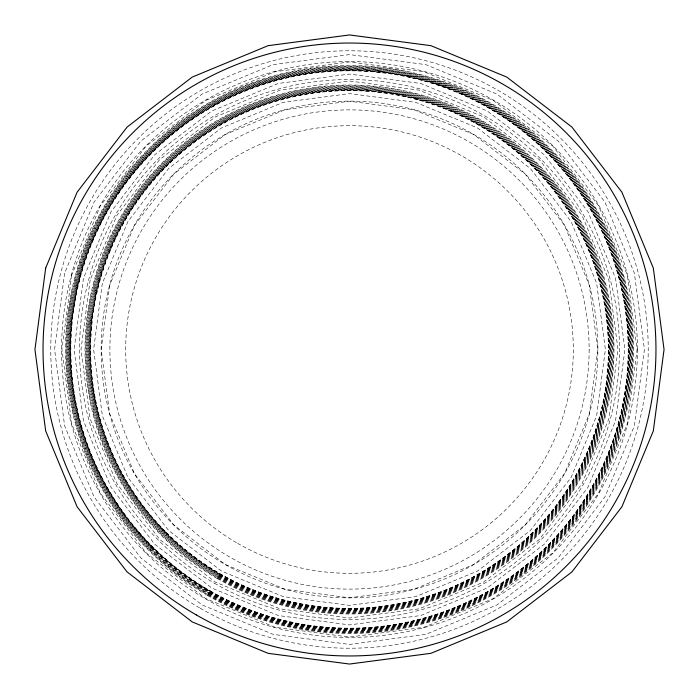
<?xml version="1.0" encoding="UTF-8"?>
<svg xmlns="http://www.w3.org/2000/svg" width="699" height="699" viewBox="0 0 699 699"><rect width="100%" height="100%" fill="white"/><g stroke="black" fill="none" stroke-linecap="round" stroke-linejoin="round"><path stroke-width="0.52" stroke-dasharray="3.5 2.62" d="M589.126 349.5A239.626 239.626 0 0 1 229.691 557.016A239.626 239.626 0 0 1 229.691 141.984A239.626 239.626 0 0 1 589.126 349.5L589.537 349.5M637.139 349.5L637.409 349.5A287.909 287.909 0 0 1 205.541 598.842A287.909 287.909 0 0 1 205.541 100.158A287.909 287.909 0 0 1 637.409 349.5M64.631 273.169L54.583 349.5L64.631 425.831L94.094 496.963L140.962 558.038L202.037 604.906L273.169 634.369L349.5 644.417L425.831 634.369L496.963 604.906L558.038 558.038L604.906 496.963L634.369 425.831L644.417 349.5L634.369 273.169L604.906 202.037L558.038 140.962L496.963 94.094L425.831 64.631L349.5 54.583L273.169 64.631L202.037 94.094L140.962 140.962L94.094 202.037L64.631 273.169M71.709 275.065L61.914 349.5L71.709 423.935L100.438 493.293L146.143 552.857L205.707 598.562L275.065 627.291L349.5 637.086L423.935 627.291L493.293 598.562L552.857 552.857L598.562 493.293L627.291 423.935L637.086 349.5L627.291 275.065L598.562 205.707L552.857 146.143L493.293 100.438L423.935 71.709L349.5 61.914L275.065 71.709L205.707 100.438L146.143 146.143L100.438 205.707L71.709 275.065M83.469 278.219L74.085 349.5L83.469 420.781L110.984 487.212L154.75 544.25L211.788 588.016L278.219 615.531L349.5 624.915L420.781 615.531L487.212 588.016L544.25 544.25L588.016 487.212L615.531 420.781L624.915 349.5L615.531 278.219L588.016 211.788L544.25 154.75L487.212 110.984L420.781 83.469L349.5 74.085L278.219 83.469L211.788 110.984L154.75 154.75L110.984 211.788L83.469 278.219M90.145 280.002L80.997 349.5L90.145 418.998L116.969 483.752L159.634 539.366L215.248 582.031L280.002 608.855L349.5 618.003L418.998 608.855L483.752 582.031L539.366 539.366L582.031 483.752L608.855 418.998L618.003 349.5L608.855 280.002L582.031 215.248L539.366 159.634L483.752 116.969L418.998 90.145L349.5 80.997L280.002 90.145L215.248 116.969L159.634 159.634L116.969 215.248L90.145 280.002M102.342 283.278L93.622 349.5L102.342 415.722L127.908 477.434L168.573 530.427L221.566 571.092L283.278 596.658L349.5 605.378L415.722 596.658L477.434 571.092L530.427 530.427L571.092 477.434L596.658 415.722L605.378 349.5L596.658 283.278L571.092 221.566L530.427 168.573L477.434 127.908L415.722 102.342L349.5 93.622L283.278 102.342L221.566 127.908L168.573 168.573L127.908 221.566L102.342 283.278M109.664 285.236L101.206 349.5L109.664 413.764L134.47 473.651L173.929 525.071L225.349 564.53L285.236 589.336L349.5 597.794L413.764 589.336L473.651 564.53L525.071 525.071L564.53 473.651L589.336 413.764L597.794 349.5L589.336 285.236L564.53 225.349L525.071 173.929L473.651 134.47L413.764 109.664L349.5 101.206L285.236 109.664L225.349 134.47L173.929 173.929L134.47 225.349L109.664 285.236M237.59 543.324A223.811 223.811 0 0 0 573.311 349.5A223.811 223.811 0 0 0 237.59 155.676A223.811 223.811 0 0 0 237.59 543.324M217.887 577.461A263.226 263.226 0 0 0 612.726 349.5A263.226 263.226 0 0 0 217.887 121.539A263.226 263.226 0 0 0 217.887 577.461M217.572 578.012A263.864 263.864 0 0 0 613.364 349.5A263.864 263.864 0 0 0 217.572 120.988A263.864 263.864 0 0 0 217.572 578.012M219.678 574.351A259.635 259.635 0 0 0 609.135 349.5A259.635 259.635 0 0 0 219.678 124.649A259.635 259.635 0 0 0 219.678 574.351M166.318 532.682A259.058 259.058 0 0 0 599.733 416.552A259.058 259.058 0 0 0 282.448 99.267A259.058 259.058 0 0 0 166.318 532.682M219.844 574.08A259.32 259.32 0 0 0 608.82 349.5A259.32 259.32 0 0 0 219.844 124.92A259.32 259.32 0 0 0 219.844 574.08M166.449 532.551A258.875 258.875 0 0 0 599.55 416.499A258.875 258.875 0 0 0 282.501 99.45A258.875 258.875 0 0 0 166.449 532.551M219.276 575.059A260.447 260.447 0 0 0 609.947 349.5A260.447 260.447 0 0 0 219.276 123.941A260.447 260.447 0 0 0 219.276 575.059M219.495 574.683A260.019 260.019 0 0 0 609.519 349.5A260.019 260.019 0 0 0 219.495 124.317A260.019 260.019 0 0 0 219.495 574.683M217.249 578.562A264.502 264.502 0 0 0 614.002 349.5A264.502 264.502 0 0 0 217.249 120.438A264.502 264.502 0 0 0 217.249 578.562M214.523 583.289A269.954 269.954 0 0 0 619.454 349.5A269.954 269.954 0 0 0 214.523 115.711A269.954 269.954 0 0 0 214.523 583.289M208.101 594.412A282.807 282.807 0 0 0 632.307 349.5A282.807 282.807 0 0 0 208.101 104.588A282.807 282.807 0 0 0 208.101 594.412M207.804 594.928A283.401 283.401 0 0 0 632.901 349.5A283.401 283.401 0 0 0 207.804 104.072A283.401 283.401 0 0 0 207.804 594.928M218.77 575.932A261.461 261.461 0 0 0 610.961 349.5A261.461 261.461 0 0 0 218.77 123.068A261.461 261.461 0 0 0 218.77 575.932M218.49 576.413A262.02 262.02 0 0 0 611.52 349.5A262.02 262.02 0 0 0 218.49 122.587A262.02 262.02 0 0 0 218.49 576.413M218.193 576.928A262.614 262.614 0 0 0 612.114 349.5A262.614 262.614 0 0 0 218.193 122.072A262.614 262.614 0 0 0 218.193 576.928M225.314 564.6A248.381 248.381 0 0 0 597.881 349.5A248.381 248.381 0 0 0 225.314 134.4A248.381 248.381 0 0 0 225.314 564.6M209.184 592.542A280.64 280.64 0 0 0 630.14 349.5A280.64 280.64 0 0 0 209.184 106.458A280.64 280.64 0 0 0 209.184 592.542M151.386 547.614A280.177 280.177 0 0 0 620.135 422.013A280.177 280.177 0 0 0 276.987 78.865A280.177 280.177 0 0 0 151.386 547.614M208.931 592.97A281.129 281.129 0 0 0 630.629 349.5A281.129 281.129 0 0 0 208.931 106.03A281.129 281.129 0 0 0 208.931 592.97M208.669 593.425A281.662 281.662 0 0 0 631.162 349.5A281.662 281.662 0 0 0 208.669 105.575A281.662 281.662 0 0 0 208.669 593.425M209.945 591.214A279.111 279.111 0 0 0 628.611 349.5A279.111 279.111 0 0 0 209.945 107.786A279.111 279.111 0 0 0 209.945 591.214M151.928 547.072A279.408 279.408 0 0 0 619.393 421.82A279.408 279.408 0 0 0 277.18 79.607A279.408 279.408 0 0 0 151.928 547.072M219.032 575.469A260.928 260.928 0 0 0 610.428 349.5A260.928 260.928 0 0 0 219.032 123.531A260.928 260.928 0 0 0 219.032 575.469M200.141 608.2A298.718 298.718 0 0 0 648.218 349.5A298.718 298.718 0 0 0 200.141 90.8A298.718 298.718 0 0 0 200.141 608.2M210.067 591.005A278.866 278.866 0 0 0 628.366 349.5A278.866 278.866 0 0 0 210.067 107.995A278.866 278.866 0 0 0 210.067 591.005M149.935 549.064A282.221 282.221 0 0 0 622.11 422.546A282.221 282.221 0 0 0 276.454 76.89A282.221 282.221 0 0 0 149.935 549.064M207.498 595.452A284.004 284.004 0 0 0 633.504 349.5A284.004 284.004 0 0 0 207.498 103.548A284.004 284.004 0 0 0 207.498 595.452M210.163 590.847A278.683 278.683 0 0 0 628.183 349.5A278.683 278.683 0 0 0 210.163 108.153A278.683 278.683 0 0 0 210.163 590.847M151.674 547.326A279.775 279.775 0 0 0 619.733 421.908A279.775 279.775 0 0 0 277.092 79.267A279.775 279.775 0 0 0 151.674 547.326"/><path stroke-width="1.05" d="M45.671 268.093L34.95 349.5L45.671 430.907L77.091 506.775L127.078 571.922L192.225 621.909L268.093 653.329L349.5 664.05L430.907 653.329L506.775 621.909L571.922 571.922L621.909 506.775L653.329 430.907L664.05 349.5L653.329 268.093L621.909 192.225L571.922 127.078L506.775 77.091L430.907 45.671L349.5 34.95L268.093 45.671L192.225 77.091L127.078 127.078L77.091 192.225L45.671 268.093M196.27 614.902A306.459 306.459 0 0 0 655.959 349.5A306.459 306.459 0 0 0 196.27 84.098A306.459 306.459 0 0 0 196.27 614.902"/></g></svg>
